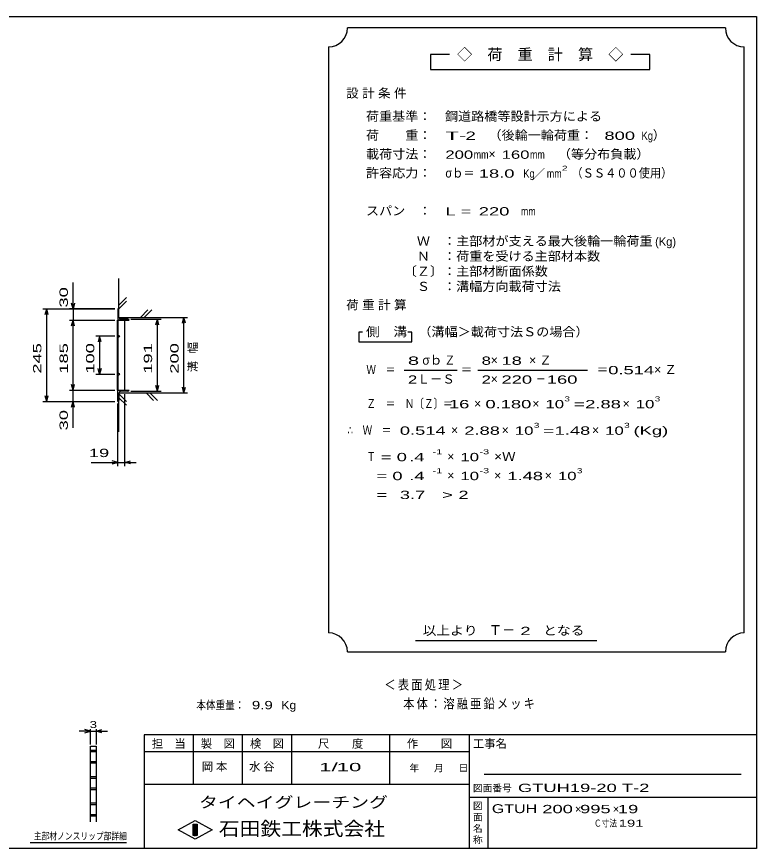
# Model space of a CAD drawing. Units: millimetres, scale not verified. Extents: x -1820 to 1731, y -1282 to 1054.
# Drawn here: x -227 to 1731, y -1146 to 1054 of the extents above; entities that cross this region are included whole.
import ezdxf
from ezdxf.enums import TextEntityAlignment as Align

# ---------------------------------------------------------------- set-up
doc = ezdxf.new("R2010")
doc.units = ezdxf.units.MM
doc.header["$LTSCALE"] = 10
for name, color, linetype, lineweight in [('0_2', 150, 'Continuous', 25), ('16', 3, 'Continuous', 25), ('22', 4, 'Continuous', 25), ('24', 2, 'Continuous', 25), ('32', 4, 'Continuous', 25)]:
    doc.layers.add(name, color=color, linetype=linetype, lineweight=lineweight)
doc.styles.add('ベクトル', font='')
doc.styles.get('ベクトル').set_extended_font_data('ベクトル')

msp = doc.modelspace()

# ---------------------------------------------------------------- linework, layer by layer
at = {"layer": '0_2'}
for p, q in [((-1729, 1053.5), (1731, 1053.5)), ((1731, 1053.5), (1731, -1146.5)), ((1731, -846.5), (111, -846.5)), ((111, -846.5), (111, -1146.5)), ((241, -846.5), (241, -976.5)), ((371, -976.5), (371, -846.5)), ((501, -846.5), (501, -976.5)), ((761, -976.5), (761, -846.5)), ((971, -846.5), (971, -1146.5)), ((971, -891.5), (111, -891.5)), ((1691, -951.5), (1011, -951.5)), ((111, -976.5), (971, -976.5)), ((971, -1011.5), (1731, -1011.5)), ((1021, -1146.5), (1021, -1011.5)), ((201, -1097.5), (246, -1072.5)), ((246, -1072.5), (291, -1097.5)), ((246, -1122.5), (201, -1097.5)), ((241, -1082.5), (251, -1082.5)), ((241, -1112.5), (241, -1082.5)), ((241, -1082.5), (243, -1082.5)), ((243, -1082.5), (243, -1112.5)), ((245, -1112.5), (245, -1082.5)), ((245, -1082.5), (247, -1082.5)), ((291, -1097.5), (246, -1122.5)), ((247, -1082.5), (247, -1112.5)), ((249, -1112.5), (249, -1082.5)), ((249, -1082.5), (251, -1082.5)), ((251, -1082.5), (251, -1112.5)), ((251, -1082.5), (251, -1112.5)), ((251, -1112.5), (241, -1112.5)), ((243, -1112.5), (245, -1112.5)), ((247, -1112.5), (249, -1112.5)), ((1731, -1146.5), (-1729, -1146.5))]:
    msp.add_line(p, q, dxfattribs=at)
at = {"layer": '16'}
for p, q in [((41, 280.5), (41, 250.5)), ((44, 258.5), (44, 277.5)), ((40.3, 65.5), (40.3, 250.5)), ((40.3, 250.5), (41, 250.5)), ((41, 250.5), (71, 250.5)), ((41, 250.5), (41, 65.5)), ((60, 250.5), (41, 250.5)), ((68, 253.5), (49, 253.5)), ((60, 65.5), (60, 250.5)), ((41, 65.5), (40.3, 65.5)), ((41, 65.5), (71, 65.5)), ((41, 35.5), (41, 65.5)), ((41, 65.5), (60, 65.5)), ((44, 57.5), (44, 38.5)), ((68, 62.5), (49, 62.5))]:
    msp.add_line(p, q, dxfattribs=at)
for centre in [(43.5, 208), (43.5, 108)]:
    msp.add_circle(centre, 2.5, dxfattribs=at)
for centre, radius, start, end in [((41, 277.5), 3, 0, 90), ((49, 258.5), 5, 180, 270), ((68, 250.5), 3, 0, 90), ((49, 57.5), 5, 90, 180), ((68, 65.5), 3, 270, 0), ((41, 38.5), 3, 270, 0)]:
    msp.add_arc(centre, radius, start, end, dxfattribs=at)
at = {"layer": '22'}
for p, q in [((44, 258), (44, 360.5)), ((-77, 280.5), (-77, 350.5)), ((44, 290.5), (64, 310.5)), ((-77, 280.5), (-81, 295.5)), ((-73, 295.5), (-77, 280.5)), ((44, 280.5), (64, 300.5)), ((-157, 280.5), (33, 280.5)), ((-151, 265.5), (-147, 280.5)), ((-143, 265.5), (-147, 280.5)), ((-147, 35.5), (-147, 280.5)), ((33, 280.5), (-87, 280.5)), ((-77, 280.5), (-77, 250.5)), ((101, 258), (121, 278)), ((111, 258), (131, 278)), ((-87, 250.5), (33, 250.5)), ((-81, 235.5), (-77, 250.5)), ((-73, 235.5), (-77, 250.5)), ((-77, 65.5), (-77, 250.5)), ((44, 258), (226, 258)), ((76, 253.5), (156, 253.5)), ((142, 238.5), (146, 253.5)), ((150, 238.5), (146, 253.5)), ((146, 62.5), (146, 253.5)), ((212, 243), (216, 258)), ((220, 243), (216, 258)), ((216, 58), (216, 258)), ((33, 208), (-17, 208)), ((-7, 208), (-11, 193)), ((-3, 193), (-7, 208)), ((-7, 208), (-7, 108)), ((-7, 108), (-11, 123)), ((-3, 123), (-7, 108)), ((-17, 108), (33, 108)), ((-77, 65.5), (-81, 80.5)), ((-77, 65.5), (-73, 80.5)), ((146, 62.5), (142, 77.5)), ((146, 62.5), (150, 77.5)), ((216, 58), (212, 73)), ((216, 58), (220, 73)), ((-147, 35.5), (-151, 50.5)), ((-147, 35.5), (-143, 50.5)), ((-87, 65.5), (33, 65.5)), ((-77, 35.5), (-77, 65.5)), ((44, 58), (226, 58)), ((44, -44.5), (44, 58)), ((64, 35.5), (44, 55.5)), ((64, 25.5), (44, 45.5)), ((60, -135.5), (60, 54.5)), ((76, 62.5), (156, 62.5)), ((136, 38), (116, 58)), ((146, 38), (126, 58)), ((-157, 35.5), (33, 35.5)), ((-87, 35.5), (33, 35.5)), ((-81, 20.5), (-77, 35.5)), ((-73, 20.5), (-77, 35.5)), ((-77, -34.5), (-77, 35.5)), ((41, -135.5), (41, 30.5)), ((-29, -125.5), (41, -125.5)), ((41, -125.5), (26, -121.5)), ((26, -129.5), (41, -125.5)), ((41, -125.5), (60, -125.5)), ((60, -125.5), (75, -121.5)), ((75, -129.5), (60, -125.5)), ((60, -125.5), (90, -125.5))]:
    msp.add_line(p, q, dxfattribs=at)
at = {"layer": '24', "color": 4}
for p, q in [((1649, 1023.5), (649, 1023.5)), ((599, 973.5), (599, -576.5)), ((1699, -576.5), (1699, 973.5)), ((919, 953.5), (869, 953.5)), ((869, 953.5), (869, 913.5)), ((1449, 953.5), (1399, 953.5)), ((1449, 913.5), (1449, 953.5)), ((869, 913.5), (1449, 913.5)), ((689, 218.5), (679, 218.5)), ((679, 218.5), (679, 193.5)), ((819, 218.5), (809, 218.5)), ((819, 193.5), (819, 218.5)), ((679, 193.5), (819, 193.5)), ((799, 118.5), (939, 118.5)), ((994, 118.5), (1284, 118.5)), ((829, -596.5), (1309, -596.5)), ((649, -626.5), (1649, -626.5))]:
    msp.add_line(p, q, dxfattribs=at)
for centre, start, end in [((599, 1023.5), 270, 0), ((1699, 1023.5), 180, 270), ((599, -626.5), 0, 90), ((1699, -626.5), 90, 180)]:
    msp.add_arc(centre, 50, start, end, dxfattribs=at)
at = {"layer": '32'}
for p, q in [((-31, -836.5), (-46, -832.5)), ((-31, -871.5), (-31, -831.5)), ((-16, -831.5), (-16, -871.5)), ((-16, -836.5), (-1, -832.5)), ((-31, -836.5), (-61, -836.5)), ((-46, -840.5), (-31, -836.5)), ((-31, -836.5), (-16, -836.5)), ((-1, -840.5), (-16, -836.5)), ((-16, -836.5), (14, -836.5)), ((-31, -876.5), (-16, -876.5)), ((-31, -1076.5), (-31, -876.5)), ((-16, -876.5), (-16, -1076.5)), ((-31, -886.5), (-16, -886.5)), ((-16, -891.5), (-31, -891.5)), ((-31, -916.5), (-16, -916.5)), ((-16, -921.5), (-31, -921.5)), ((-31, -956.5), (-16, -956.5)), ((-16, -961.5), (-31, -961.5)), ((-31, -986.5), (-16, -986.5)), ((-16, -991.5), (-31, -991.5)), ((-31, -1026.5), (-16, -1026.5)), ((-16, -1031.5), (-31, -1031.5)), ((-31, -1056.5), (-16, -1056.5)), ((-16, -1061.5), (-31, -1061.5)), ((64, -1131.5), (-191, -1131.5))]:
    msp.add_line(p, q, dxfattribs=at)

# ---------------------------------------------------------------- texts
at = {"layer": '0_2', "style": 'ベクトル'}
for s, height, p in [('担\u3000当', 21.99, (131, -869.5)), ('製\u3000図', 21.99, (261, -869.5)), ('検\u3000図', 21.99, (391, -869.5)), ('尺\u3000\u3000度', 21.99, (571, -869.5)), ('作\u3000\u3000図', 21.99, (806, -869.5)), ('工事名', 21.99, (981, -869.5)), ('年', 18.33, (813, -934)), ('月', 18.33, (878, -934)), ('日', 18.33, (943, -934)), ('図面番号', 18.33, (981, -987)), ('図', 18.33, (981, -1034)), ('面', 18.33, (981, -1064)), ('名', 18.33, (981, -1094)), ('称', 18.33, (981, -1124))]:
    msp.add_text(s, height=height, dxfattribs=at).set_placement(p, align=Align.MIDDLE_LEFT)
at = {"layer": '0_2', "color": 222, "style": 'ベクトル'}
for s, height, width, p in [('タイヘイグレーチング', 29.33, 1.25, (256, -1024.5)), ('石田鉄工株式会社', 36.66, 1.1, (308.5, -1094.5))]:
    msp.add_text(s, height=height, dxfattribs=dict(at, width=width)).set_placement(p, align=Align.MIDDLE_LEFT)
at = {"layer": '22', "color": 2, "style": 'ベクトル', "width": 1.65}
for s, p in [(' 30 ', (-102, 270.5)), (' 245 ', (-172, 95.5)), (' 185 ', (-102, 95.5)), (' 100 ', (-32, 95.5)), (' 191 ', (121, 95.5)), (' 200 ', (191, 95.5)), (' 30 ', (-102, -54.5))]:
    msp.add_text(s, height=21.99, rotation=90, dxfattribs=at).set_placement(p, align=Align.MIDDLE_LEFT)
at = {"layer": '22', "color": 2, "style": 'ベクトル'}
for s, height, width, p in [(' 19 ', 21.99, 1.65, (-49, -100.5)), ('本体重量：', 21.99, 0.85, (249, -767.5)), ('  9.9', 21.99, 1.35, (374, -767.5)), ('Kg', 21.99, 1.1, (474, -767.5)), ('1/', 21.99, 2, (574, -931.5)), (' 10 ', 21.99, 2, (604, -931.5)), ('GTUH19-20 T-2                        ', 21.99, 1.65, (1100, -986.5)), ('GTUH', 23.46, 1.35, (1031, -1041.5)), (' 200 ', 21.99, 1.65, (1151, -1042.5)), (' 995 ', 21.99, 1.65, (1251, -1042.5)), (' 19 ', 21.99, 1.65, (1351, -1042.5)), ('Ｃ寸法：', 18.33, 0.8, (1301, -1080)), (' 191 ', 18.33, 1.6, (1356, -1080))]:
    msp.add_text(s, height=height, dxfattribs=dict(at, width=width)).set_placement(p, align=Align.MIDDLE_LEFT)
for p in [(1251, -1042.5), (1351, -1042.5)]:
    msp.add_text('×', height=21.99, dxfattribs=at).set_placement(p, align=Align.MIDDLE_LEFT)
at = {"layer": '22', "color": 2, "insert": (241, 113), "char_height": 21.99, "attachment_point": 4, "rotation": 90, "style": 'ベクトル'}
msp.add_mtext('\\T1.67;溝幅', dxfattribs=at)
at = {"layer": '22', "color": 2, "attachment_point": 4, "style": 'ベクトル'}
for s, insert, char_height in [('\\T1.2;\\W0.85;＜表面処理＞', (746.5, -715), 25.66), ('\\T1.19;\\W0.85;本体：溶融亜鉛メッキ', (796.5, -765), 25.66), ('\\T1.25;岡本\u3000', (263.5, -931.5), 21.99), ('\\T1.25;水谷\u3000', (388.5, -931.5), 21.99)]:
    msp.add_mtext(s, dxfattribs=dict(at, insert=insert, char_height=char_height))
at = {"layer": '24', "style": 'ベクトル'}
for s, height, p in [('◇\u3000荷\u3000重\u3000計\u3000算\u3000◇', 29.33, (939, 953.5)), ('）', 24.19, (1457, 740)), ('×', 24.19, (1022, 690)), ('／', 21.99, (1141.5, 638.5)), ('(Kg)', 21.99, (1463, 458.5)), ('σｂ', 24.19, (847, 145)), ('×', 24.19, (1028, 145)), ('Ｌ－Ｓ', 24.19, (834, 95)), ('×', 24.19, (1028, 95)), ('×', 24.19, (984, 30)), ('×', 24.19, (1138, 30)), ('×', 24.19, (1377, 30)), ('×', 24.19, (923, -40)), ('×', 24.19, (1057, -40)), ('×', 24.19, (1296, -40)), ('×', 24.19, (913, -110)), ('×', 24.19, (913, -160)), ('×', 24.19, (1037, -160)), ('×', 24.19, (1171, -160)), ('Ｔ－', 25.66, (1023, -569))]:
    msp.add_text(s, height=height, dxfattribs=at).set_placement(p, align=Align.MIDDLE_LEFT)
for s, height, width, p in [('荷重基準：\u3000', 24.19, 1.05, (698, 790)), ('鋼道路橋等設計示方による', 24.19, 1.05, (907, 790)), ('荷\u3000\u3000重：\u3000', 24.19, 1.05, (698, 740)), ('T-', 21.99, 2, (908, 738.5)), (' 2 ', 21.99, 1.65, (948, 738.5)), ('（後輪一輪荷重：', 24.19, 1.05, (1022, 740)), ('  800', 21.99, 1.65, (1302, 738.5)), ('Kg', 21.99, 0.85, (1427, 738.5)), ('載荷寸法：\u3000', 24.19, 1.05, (698, 690)), ('\u3000（等分布負載）', 24.19, 1.05, (1171, 690)), ('200', 21.99, 1.5, (908, 688.5)), ('mm', 21.99, 0.8, (983, 688.5)), ('160', 21.99, 1.5, (1057, 688.5)), ('mm', 21.99, 0.8, (1132, 688.5)), ('許容応力：\u3000', 24.19, 1.05, (698, 640)), ('σｂ＝', 24.19, 0.9, (908, 640)), (' 18.0', 21.99, 1.65, (983, 638.5)), ('Kg', 21.99, 0.85, (1114, 638.5)), ('mm', 21.99, 0.8, (1176.5, 638.5)), ('2', 13.2, 1.5, (1216.5, 652.5)), ('（ＳＳ４００使用）', 24.19, 0.9, (1241.5, 640)), ('スパン\u3000：\u3000', 24.19, 1.05, (698, 540)), ('L =', 21.99, 1.65, (908, 538.5)), (' 220 ', 21.99, 1.65, (983, 538.5)), ('mm', 21.99, 0.8, (1108, 538.5)), ('\u3000Ｗ\u3000：主部材が支える最大後輪一輪荷重', 24.19, 1.05, (798, 460)), ('\u3000Ｎ\u3000：荷重を受ける主部材本数', 24.19, 1.05, (798, 420)), ('〔Ｚ〕：主部材断面係数', 24.19, 1.05, (798, 380)), ('\u3000Ｓ\u3000：溝幅方向載荷寸法', 24.19, 1.05, (798, 340)), ('側\u3000溝', 24.19, 1.1, (698, 220)), ('\u3000（溝幅＞載荷寸法Ｓの場合）', 24.19, 1.05, (802, 220)), ('8', 21.99, 1.8, (809, 143.5)), ('Ｚ', 24.19, 0.9, (905, 145)), ('8', 21.99, 1.5, (1004, 143.5)), (' 18 ', 21.99, 1.65, (1043, 143.5)), ('Ｗ\u3000＝', 24.19, 0.75, (699, 120)), ('＝', 24.19, 0.9, (949, 120)), ('＝', 24.19, 0.9, (1309, 120)), ('0.514', 21.99, 1.65, (1339, 118.5)), ('2', 21.99, 1.5, (809, 93.5)), ('2', 21.99, 1.5, (1004, 93.5)), (' 220 ', 21.99, 1.65, (1043, 93.5)), ('－', 24.19, 0.75, (1148, 95)), (' 160 ', 21.99, 1.65, (1163, 93.5)), ('Ｚ\u3000＝\u3000Ｎ〔Ｚ〕＝', 24.19, 0.75, (699, 30)), ('3', 13.2, 1.5, (1223, 42.5)), ('3', 13.2, 1.5, (1462, 42.5)), (' 16 ', 21.99, 1.65, (904, 28.5)), ('0.180', 21.99, 1.65, (1014, 28.5)), ('10', 21.99, 1.5, (1173, 28.5)), ('=', 21.99, 1.7, (1248, 28.5)), ('2.88', 21.99, 1.65, (1278, 28.5)), ('10', 21.99, 1.5, (1412, 28.5)), ('3', 13.2, 1.5, (1142, -27.5)), ('3', 13.2, 1.5, (1381, -27.5)), ('∴\u3000Ｗ\u3000＝', 24.19, 0.75, (649, -40)), (' 0.514', 21.99, 1.65, (774, -41.5)), ('2.88', 21.99, 1.65, (958, -41.5)), ('10', 21.99, 1.5, (1092, -41.5)), ('=', 21.99, 1.7, (1167, -41.5)), ('1.48', 21.99, 1.65, (1197, -41.5)), ('10', 21.99, 1.5, (1331, -41.5)), ('(Kg)', 21.99, 1.65, (1406, -41.5)), ('Ｔ', 24.19, 0.75, (699, -110)), (' = 0', 21.99, 1.65, (724, -111.5)), (' .4 ', 21.99, 1.65, (799, -111.5)), ('-1', 13.2, 1.65, (874, -97.5)), ('10', 21.99, 1.5, (948, -111.5)), ('-3', 13.2, 1.65, (998, -97.5)), ('×Ｗ', 24.19, 1.1, (1037, -110)), ('  = 0', 21.99, 1.65, (699, -161.5)), (' .4 ', 21.99, 1.65, (799, -161.5)), ('-1', 13.2, 1.65, (874, -147.5)), ('10', 21.99, 1.5, (948, -161.5)), ('-3', 13.2, 1.65, (998, -147.5)), ('1.48', 21.99, 1.65, (1072, -161.5)), ('10', 21.99, 1.5, (1206, -161.5)), ('3', 13.2, 1.5, (1256, -147.5)), ('  =', 21.99, 1.65, (699, -211.5)), (' 3.7', 21.99, 1.65, (774, -211.5)), ('>', 21.99, 1.7, (899, -211.5)), (' 2 ', 21.99, 1.65, (929, -211.5)), ('以上より\u3000', 24.19, 1.1, (848, -570)), (' 2 ', 21.99, 1.65, (1093, -571.5)), ('となる', 24.19, 1.1, (1167, -570))]:
    msp.add_text(s, height=height, dxfattribs=dict(at, width=width)).set_placement(p, align=Align.MIDDLE_LEFT)
at = {"layer": '24', "char_height": 24.19, "attachment_point": 4, "style": 'ベクトル'}
for s, insert in [('\\T1.28;設計条件', (645.5, 850)), ('\\T1.28;荷重計算', (645.5, 290)), ('\\T1.42;×Ｚ', (1129.5, 145)), ('\\T1.42;×Ｚ', (1460.5, 120))]:
    msp.add_mtext(s, dxfattribs=dict(at, insert=insert))
at = {"layer": '32', "color": 2, "style": 'ベクトル'}
for s, width, p in [('3', 1.45, (-33.5, -819)), ('主部材ノンスリップ部詳細', 0.8, (-181, -1114))]:
    msp.add_text(s, height=18.33, dxfattribs=dict(at, width=width)).set_placement(p, align=Align.MIDDLE_LEFT)

doc.saveas('drawing.dxf')
